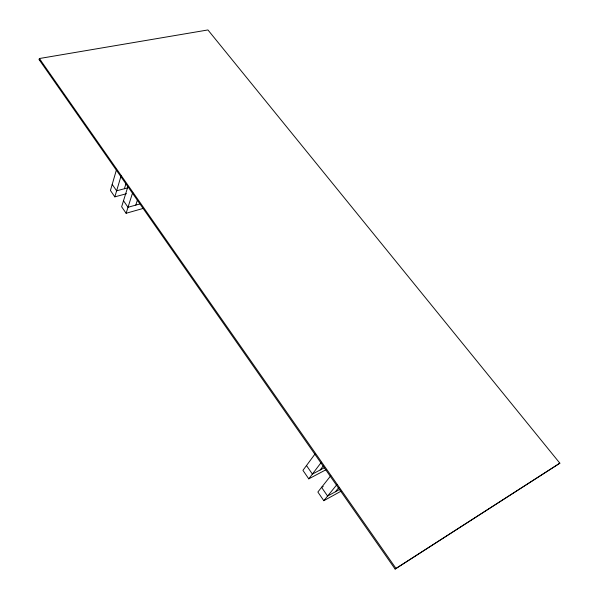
<?xml version="1.0" encoding="UTF-8"?>
<svg xmlns="http://www.w3.org/2000/svg" width="599" height="599" viewBox="0 0 599 599"><rect width="100%" height="100%" fill="white"/><g stroke="black" fill="none" stroke-linecap="round" stroke-linejoin="round"><path stroke-width="0.9" d="M39.145 59.675L39.354 58.53L207.935 29.95L559.855 463.192L395.108 569.05L39.145 59.675L40.739 60.559M116.61 169.255L110.433 190.475L114.828 196.861L126.471 193.709M114.828 196.861L121.133 175.717M124.397 188.737L126.022 183.421M127.879 186.626L121.642 206.775L126.112 213.274L143.154 208.43M126.112 213.274L132.753 192.324M135.786 205.098L137.523 199.759M315.314 453.615L302.937 470.35L308.777 478.841L325.878 469.796M308.777 478.841L321.363 462.263M320.173 469.975L323.572 465.55M330.775 475.718L317.859 492.034L323.819 500.697L340.913 491.262M323.819 500.697L336.96 484.554M335.358 491.786L338.907 487.466M395.108 569.05L559.855 463.192M339.858 489.316L327.593 496.062L321.566 487.346L323.205 486.463M324.665 467.609L312.393 474.079L306.493 465.535M140.331 203.825L128.014 207.276L123.506 200.755M127.445 187.921L116.633 190.811L112.2 184.402M39.354 58.53L395.902 568.301"/></g></svg>
